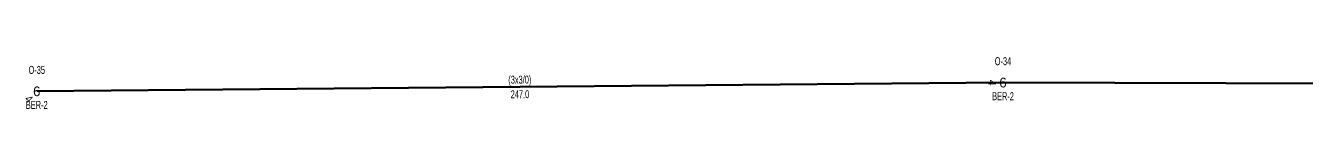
# Model space of a CAD drawing. Header units: millimetres. Extents: x 542876 to 548433, y 4216806 to 4221056.
# Drawn here: x 543389.7 to 543717.9, y 4220829 to 4220842.3 of the extents above; entities that cross this region are included whole.
import ezdxf
from ezdxf.enums import TextEntityAlignment as Align

# ---------------------------------------------------------------- set-up
doc = ezdxf.new("R2010")
doc.units = ezdxf.units.MM
doc.layers.add('DIREK_ENH_MEVCUT', color=6, linetype='Continuous', lineweight=25)
doc.layers.add('HAT_ENH_HAVAI_MEVCUT', color=6, linetype='Continuous', lineweight=70)
doc.styles.add('Direk', font='B_CAD')
doc.styles.get("Standard").update_dxf_attribs({"font": 'Arial'})

msp = doc.modelspace()

# ---------------------------------------------------------------- linework, layer by layer
at = {"layer": 'HAT_ENH_HAVAI_MEVCUT'}
for p, q in [((543639.975879, 4220835.750874), (543392.543259, 4220833.510016)), ((543861.019, 4220835.178), (543639.975879, 4220835.750874))]:
    msp.add_line(p, q, dxfattribs=at)

# ---------------------------------------------------------------- texts
at = {"layer": 'DIREK_ENH_MEVCUT', "width": 0.53}
for s, p in [('O-35', (543392.543259, 4220839.010016)), ('O-34', (543639.975879, 4220841.250874)), ('BER-2', (543639.975879, 4220832.250874)), ('BER-2', (543392.543259, 4220830.010016))]:
    msp.add_text(s, height=2.05, dxfattribs=at).set_placement(p, align=Align.MIDDLE_CENTER)
at = {"layer": 'DIREK_ENH_MEVCUT', "color": 32, "style": 'Direk'}
for rotation, p in [(270.259442, (543637.175908, 4220835.738196)), (315.000001, (543390.56336, 4220831.530117))]:
    msp.add_text('4', height=2, rotation=rotation, dxfattribs=at).set_placement(p, align=Align.MIDDLE_CENTER)
at = {"layer": 'DIREK_ENH_MEVCUT', "style": 'Direk'}
for p in [(543639.975879, 4220835.750874), (543392.543259, 4220833.510016)]:
    msp.add_text('6', height=2.5, dxfattribs=at).set_placement(p, align=Align.MIDDLE_CENTER)
at = {"layer": 'HAT_ENH_HAVAI_MEVCUT', "lineweight": 30, "width": 0.53}
msp.add_text('(3x3/0)', height=2.05, rotation=360.518882, dxfattribs=at).set_placement((543516.251872, 4220835.48041, 271696.27163), align=Align.CENTER)
msp.add_text('247.0', height=2.05, rotation=360.518882, dxfattribs=at).set_placement((543516.267267, 4220833.78048, 271696.27163), align=Align.TOP_CENTER)

doc.saveas('drawing.dxf')
